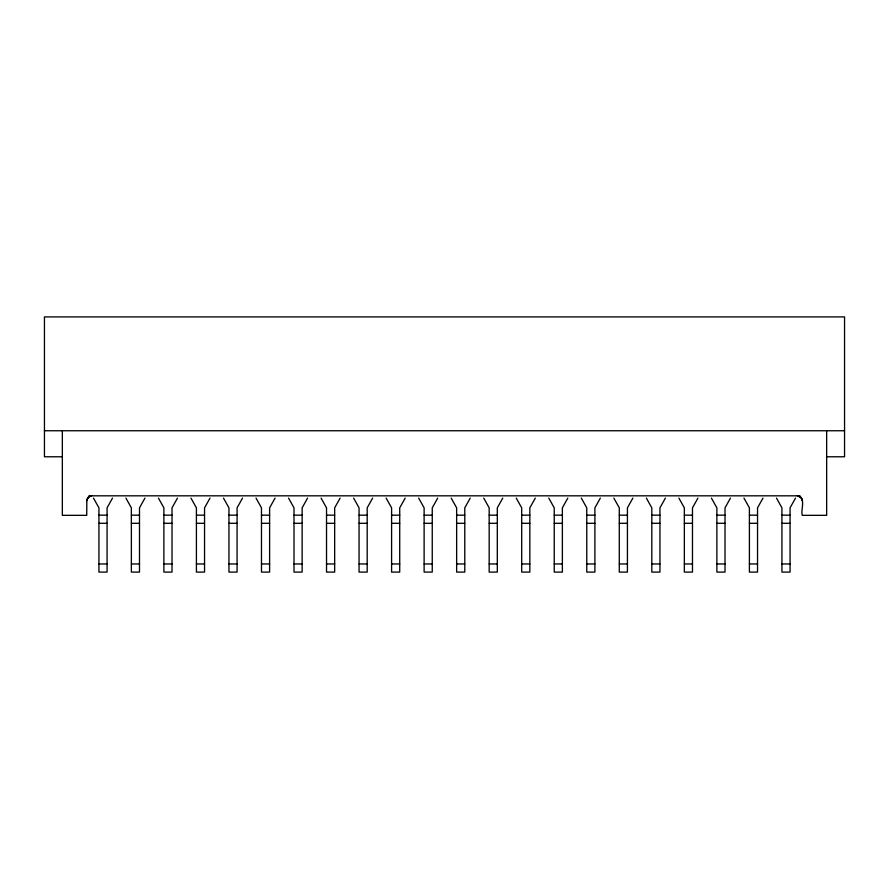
<?xml version="1.0" encoding="UTF-8"?>
<svg xmlns="http://www.w3.org/2000/svg" width="889" height="889" viewBox="0 0 889 889"><rect width="100%" height="100%" fill="white"/><g stroke="black" fill="none" stroke-linecap="round" stroke-linejoin="round"><path stroke-width="1.33" d="M62.341 430.754L62.341 515.331L86.733 515.331L86.833 499.729L88.833 496.684L91.611 495.818L88.844 496.684L86.833 499.729M86.733 500.696L88.167 497.24L91.611 495.818M112.514 498.096L107.069 507.852L107.069 572.094L98.935 572.094L98.935 507.852L93.489 498.096M144.94 498.096L139.495 507.852L139.495 572.094L131.361 572.094L131.361 507.852L125.916 498.096M177.467 498.096L172.022 507.852L172.022 572.094L163.887 572.094L163.887 507.852L158.442 498.096M210.004 498.096L204.548 507.852L204.548 572.094L196.413 572.094L196.413 507.852L190.968 498.096M242.53 498.096L237.074 507.852L237.074 572.094L228.951 572.094L228.951 507.852L223.495 498.096M275.057 498.096L269.611 507.852L269.611 572.094L261.477 572.094L261.477 507.852L256.032 498.096M307.583 498.096L302.138 507.852L302.138 572.094L294.003 572.094L294.003 507.852L288.558 498.096M340.109 498.096L334.664 507.852L334.664 572.094L326.53 572.094L326.53 507.852L321.085 498.096M372.647 498.096L367.19 507.852L367.19 572.094L359.056 572.094L359.056 507.852L353.611 498.096M405.173 498.096L399.717 507.852L399.717 572.094L391.593 572.094L391.593 507.852L386.137 498.096M437.699 498.096L432.254 507.852L432.254 572.094L424.12 572.094L424.12 507.852L418.675 498.096M470.225 498.096L464.78 507.852L464.78 572.094L456.646 572.094L456.646 507.852L451.201 498.096M502.752 498.096L497.307 507.852L497.307 572.094L489.172 572.094L489.172 507.852L483.727 498.096M535.289 498.096L529.833 507.852L529.833 572.094L521.699 572.094L521.699 507.852L516.253 498.096M567.815 498.096L562.37 507.852L562.37 572.094L554.236 572.094L554.236 507.852L548.78 498.096M600.342 498.096L594.897 507.852L594.897 572.094L586.762 572.094L586.762 507.852L581.317 498.096M632.868 498.096L627.423 507.852L627.423 572.094L619.289 572.094L619.289 507.852L613.843 498.096M665.394 498.096L659.949 507.852L659.949 572.094L651.815 572.094L651.815 507.852L646.37 498.096M697.932 498.096L692.475 507.852L692.475 572.094L684.352 572.094L684.352 507.852L678.896 498.096M730.458 498.096L725.013 507.852L725.013 572.094L716.878 572.094L716.878 507.852L711.422 498.096M762.984 498.096L757.539 507.852L757.539 572.094L749.405 572.094L749.405 507.852L743.96 498.096M795.511 498.096L790.065 507.852L790.065 572.094L781.931 572.094L781.931 507.852L776.486 498.096M44.45 430.754L844.55 430.754M62.341 456.779L44.45 456.779L44.45 316.906L844.55 316.906L844.55 456.779L826.659 456.779M88.956 495.818L800.044 495.818M98.935 515.164L107.069 515.164M131.361 515.164L139.495 515.164M163.887 515.164L172.022 515.164M196.413 515.164L204.548 515.164M228.951 515.164L237.074 515.164M261.477 515.164L269.611 515.164M294.003 515.164L302.138 515.164M326.53 515.164L334.664 515.164M359.056 515.164L367.19 515.164M391.593 515.164L399.717 515.164M424.12 515.164L432.254 515.164M456.646 515.164L464.78 515.164M489.172 515.164L497.307 515.164M521.699 515.164L529.833 515.164M554.236 515.164L562.37 515.164M586.762 515.164L594.897 515.164M619.289 515.164L627.423 515.164M651.815 515.164L659.949 515.164M684.352 515.164L692.475 515.164M716.878 515.164L725.013 515.164M749.405 515.164L757.539 515.164M781.931 515.164L790.065 515.164M98.935 523.299L107.069 523.299M131.361 523.299L139.495 523.299M163.887 523.299L172.022 523.299M196.413 523.299L204.548 523.299M228.951 523.299L237.074 523.299M261.477 523.299L269.611 523.299M294.003 523.299L302.138 523.299M326.53 523.299L334.664 523.299M359.056 523.299L367.19 523.299M391.593 523.299L399.717 523.299M424.12 523.299L432.254 523.299M456.646 523.299L464.78 523.299M489.172 523.299L497.307 523.299M521.699 523.299L529.833 523.299M554.236 523.299L562.37 523.299M586.762 523.299L594.897 523.299M619.289 523.299L627.423 523.299M651.815 523.299L659.949 523.299M684.352 523.299L692.475 523.299M716.878 523.299L725.013 523.299M749.405 523.299L757.539 523.299M781.931 523.299L790.065 523.299M98.935 563.959L107.069 563.959M131.361 563.959L139.495 563.959M163.887 563.959L172.022 563.959M196.413 563.959L204.548 563.959M228.951 563.959L237.074 563.959M261.477 563.959L269.611 563.959M294.003 563.959L302.138 563.959M326.53 563.959L334.664 563.959M359.056 563.959L367.19 563.959M391.593 563.959L399.717 563.959M424.12 563.959L432.254 563.959M456.646 563.959L464.78 563.959M489.172 563.959L497.307 563.959M521.699 563.959L529.833 563.959M554.236 563.959L562.37 563.959M586.762 563.959L594.897 563.959M619.289 563.959L627.423 563.959M651.815 563.959L659.949 563.959M684.352 563.959L692.475 563.959M716.878 563.959L725.013 563.959M749.405 563.959L757.539 563.959M781.931 563.959L790.065 563.959M799.333 496.218L797.389 495.818L800.867 497.273L802.267 500.851M797.389 495.818L800.867 497.273M798.644 495.984C806.056 499.029 800.522 509.664 802.267 515.331L826.659 515.331L826.659 430.754M801.456 498.007L801.9 498.84"/></g></svg>
